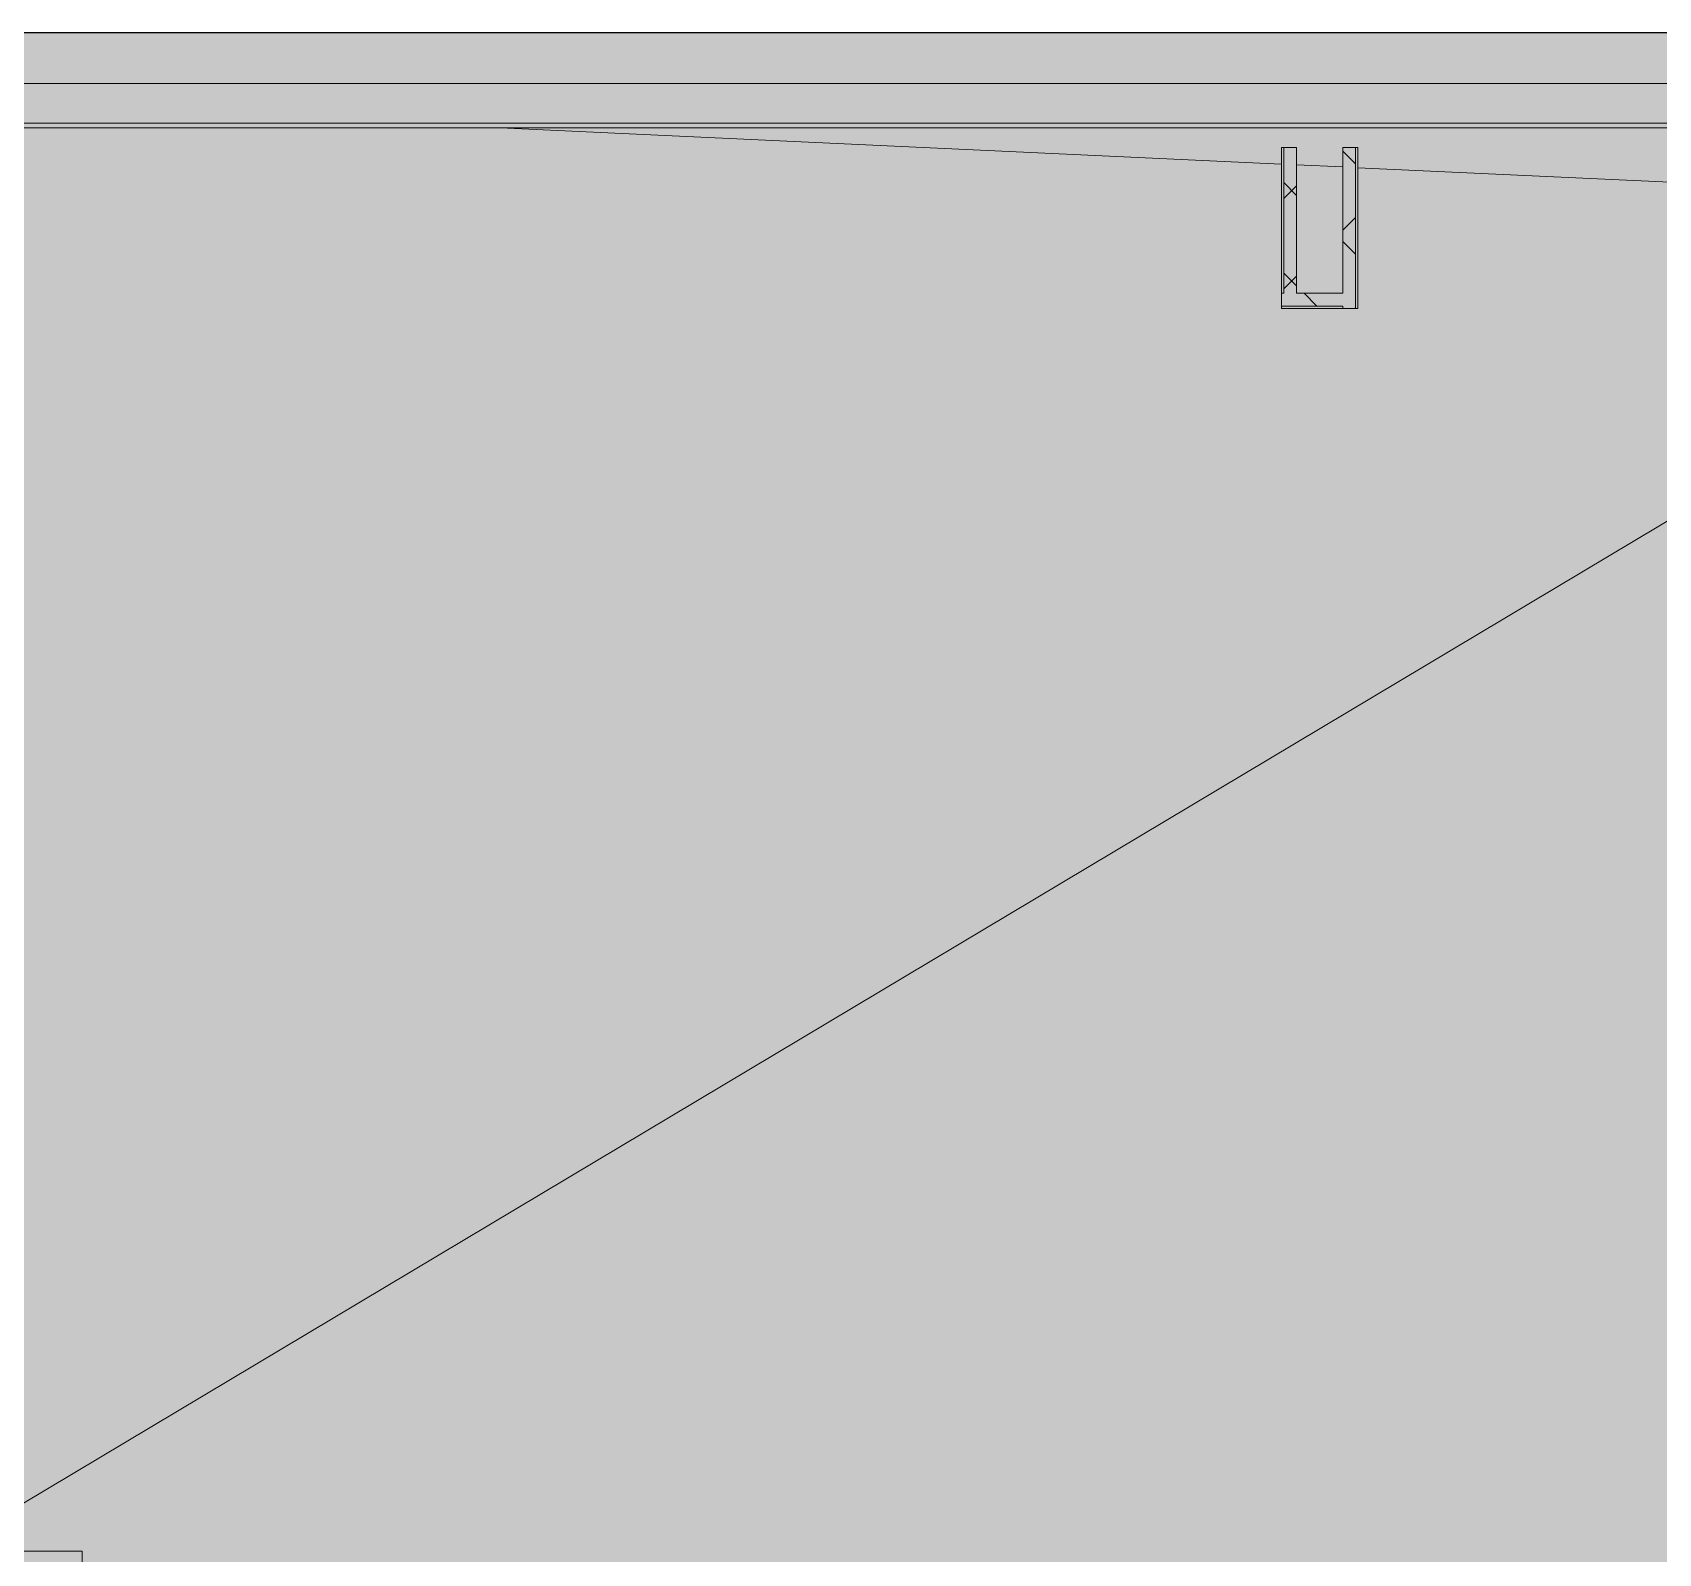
# Model space of a CAD drawing. Header units: millimetres. Extents: x -3817 to 677485, y -22715 to 103890.
# Drawn here: x 23946 to 24046.1, y -19481.8 to -19388.1 of the extents above; entities that cross this region are included whole.
import ezdxf

# ---------------------------------------------------------------- set-up
doc = ezdxf.new("R2010")
doc.units = ezdxf.units.MM
doc.layers.add('PDF _Геометрия', color=7, linetype='Continuous', true_color=0x1d1d1d)
doc.layers.add('PDF _Сплошная заливка', color=7, linetype='Continuous', true_color=0xffffff)

msp = doc.modelspace()

# ---------------------------------------------------------------- hatches: boundary and pattern name
at = {"layer": 'PDF _Сплошная заливка', "true_color": 0xd9d9d9, "transparency": 33554559}
msp.add_hatch(color=254, dxfattribs=at).paths.add_polyline_path([(23943.85, -19487.54), (23949.07, -19487.52), (23949.07, -19482.95), (24256.36, -19482.95), (24256.36, -19415.78), (24218.32, -19415.78), (24218.32, -19388.15), (23932.21, -19388.15), (23932.21, -19487.54)])

# ---------------------------------------------------------------- linework, layer by layer
at = {"layer": 'PDF _Геометрия', "color": 7, "lineweight": 9}
msp.add_lwpolyline([(23949.07, -19487.55), (23932.19, -19487.55), (23932.19, -19388.13), (24218.32, -19388.13), (24218.32, -19415.78)], dxfattribs=at)
at = {"layer": 'PDF _Геометрия', "color": 8, "lineweight": 9, "true_color": 0x808080}
msp.add_lwpolyline([(24256.36, -19415.78), (24218.32, -19415.78), (24218.32, -19388.15), (23932.21, -19388.15), (23932.21, -19487.54), (23949.07, -19487.54), (23949.07, -19482.95), (24252.82, -19482.95)], dxfattribs=at)
at = {"layer": 'PDF _Геометрия', "color": 8, "lineweight": 9, "true_color": 0x737373}
for points in [[(24218.3, -19388.15), (24212.73, -19393.72), (23937.78, -19393.72), (23938.06, -19394), (23938.07, -19394.01), (23938.07, -19394.01)], [(23949.07, -19481.68), (23938.07, -19481.68), (23938.07, -19394.01), (24212.44, -19394.01), (24212.44, -19421.62)], [(24023.06, -19395.22), (24023.06, -19404.19), (24022.91, -19404.19)], [(24027.47, -19396.22), (24026.69, -19395.44)], [(24027.47, -19405.14), (24027.47, -19395.22)], [(24023.85, -19398.17), (24023.06, -19397.38)], [(24023.06, -19398.36), (24023.85, -19397.58)], [(24026.69, -19400.31), (24027.47, -19399.52)], [(24027.47, -19401.79), (24026.69, -19401)], [(24023.85, -19403.74), (24023.06, -19402.95)], [(24023.06, -19403.93), (24023.85, -19403.14)], [(24025.1, -19404.98), (24024.31, -19404.19)], [(24022.91, -19404.98), (24026.69, -19404.98), (24026.69, -19405.14)], [(24027.42, -19405.14), (24027.47, -19405.09)], [(23949.07, -19481.68), (23949.07, -19481.68), (23949.07, -19481.68), (23949.07, -19481.68), (23949.07, -19481.97), (23949.07, -19482.95), (23949.07, -19481.98), (23949.07, -19481.7)]]:
    msp.add_lwpolyline(points, dxfattribs=at)
at = {"layer": 'PDF _Геометрия', "color": 253, "lineweight": 9, "true_color": 0xaaaaaa}
msp.add_lwpolyline([(23914.77, -19391.28), (24013.19, -19391.28), (24119.75, -19391.28), (24218.18, -19391.28)], dxfattribs=at)
at = {"layer": 'PDF _Геометрия', "color": 9, "lineweight": 9, "true_color": 0xb7b7b7}
for points in [[(24022.91, -19396.24), (23974.8, -19394.01)], [(23940.48, -19481.68), (24063.85, -19407.97), (24063.85, -19398.13), (24027.63, -19396.46)], [(24026.69, -19396.41), (24023.85, -19396.28)]]:
    msp.add_lwpolyline(points, dxfattribs=at)
at = {"layer": 'PDF _Геометрия', "color": 8, "lineweight": 9, "true_color": 0x737373}
msp.add_lwpolyline([(24022.91, -19404.19), (24022.91, -19405.14), (24026.69, -19405.14), (24027.63, -19405.14), (24027.63, -19395.22), (24026.69, -19395.22), (24026.69, -19404.19), (24023.85, -19404.19), (24023.85, -19395.22), (24022.91, -19395.22)], close=True, dxfattribs=at)
at = {"layer": 'PDF _Сплошная заливка', "color": 254, "lineweight": 35, "true_color": 0xd9d9d9, "transparency": 33554559}
for points in [[(24023.85, -19404.19), (24023.85, -19395.22), (24023.06, -19404.19), (24023.06, -19395.22)], [(24027.47, -19405.14), (24027.47, -19395.22), (24026.69, -19405.14), (24026.69, -19395.22)], [(24026.69, -19404.98), (24026.69, -19404.19), (24022.91, -19404.98), (24022.91, -19404.19)]]:
    msp.add_solid(points, dxfattribs=at)

doc.saveas('drawing.dxf')
